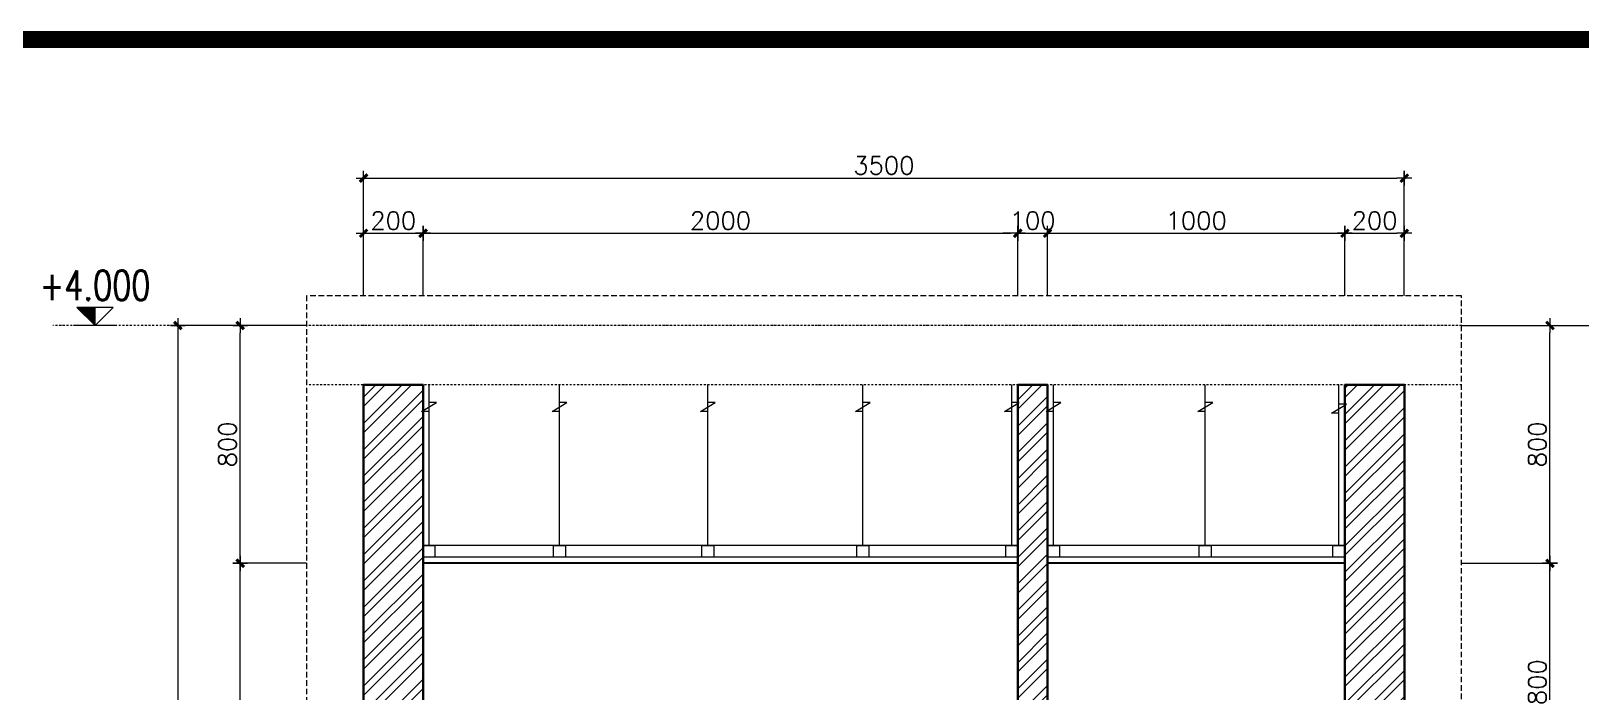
# Model space of a CAD drawing. Header units: millimetres. Extents: x 615730 to 2792744, y 139412 to 597571.
# Drawn here: x 1463210 to 1484061, y 240961 to 249842 of the extents above; entities that cross this region are included whole.
import ezdxf
from ezdxf.enums import TextEntityAlignment as Align

# ---------------------------------------------------------------- set-up
doc = ezdxf.new("R2010")
doc.units = ezdxf.units.MM
doc.header["$MEASUREMENT"] = 0
doc.header["$PDMODE"] = 34
doc.linetypes.add('DASHDOT', pattern=[1, 0.5, -0.25, 0, -0.25])
doc.linetypes.add('HIDDEN', pattern=[0.375, 0.25, -0.125])
doc.layers.get('0').update_dxf_attribs({"lineweight": 5})
for name, color, linetype in [('8', 8, 'Continuous'), ('DUT', 250, 'HIDDEN'), ('H', 252, 'Continuous'), ('TEXT', 2, 'Continuous'), ('THAY1', 7, 'Continuous'), ('thaydam', 42, 'Continuous')]:
    doc.layers.add(name, color=color, linetype=linetype)
for name, color, linetype, lineweight in [('NETNGOAITUONG', 1, 'Continuous', 40), ('TIM TRUC', 149, 'DASHDOT', 9), ('TUONG', 6, 'Continuous', 35), ('VLIEU', 250, 'Continuous', 9)]:
    doc.layers.add(name, color=color, linetype=linetype, lineweight=lineweight)
doc.styles.add('DIM', font='txt.shx', dxfattribs={"height": 120})
doc.styles.add('romans', font='romans.shx', dxfattribs={"height": 240})
doc.dimstyles.new('1-50', dxfattribs={"dimtxt": 200, "dimasz": 100, "dimexe": 100, "dimexo": 0, "dimgap": 50, "dimtad": 1, "dimdec": 0, "dimlfac": 0.25, "dimzin": 0, "dimdsep": 46, "dimtxsty": 'romans', "dimblk": ']', "dimcen": 0, "dimdle": 100, "dimclrd": 148, "dimclre": 148, "dimclrt": 2, "dimadec": 0, "dimazin": 0, "dimtfac": 1.111111, "dimtdec": 0, "dimtix": 1, "dimtmove": 2, "dimatfit": 3, "dimldrblk": ']', "dimfxl": 200, "dimtolj": 1, "dimtzin": 0, "dimarcsym": 0})
pattern_1 = [(45, (600767.42, -33105.82), (-176.776695, 176.776695), []), (45, (600767.42, -32980.82), (-176.776695, 176.776695), [])]

# ---------------------------------------------------------------- blocks, each defined once
blk = doc.blocks.new(']')
for p, q in [((1, 0), (-1, 0)), ((0, 1), (0, -1))]:
    blk.add_line(p, q)
at = {"color": 9, "const_width": 0.4}
blk.add_lwpolyline([(-0.51, -0.51), (0.51, 0.51)], dxfattribs=at)
blk = doc.blocks.new('*D2912')
at = {"layer": 'DEFPOINTS', "color": 0, "ltscale": 10, "transparency": 16777216}
for p in [(1482452, 242679), (1483643, 242679), (1482452, 239479)]:
    blk.add_point(p, dxfattribs=at)
at = {"layer": 'VLIEU', "color": 148, "lineweight": -2, "ltscale": 10, "transparency": 16777216}
for p, q in [((1482452, 242679), (1483743, 242679)), ((1483643, 239579), (1483643, 242579)), ((1482452, 239479), (1483743, 239479))]:
    blk.add_line(p, q, dxfattribs=at)
at = {"layer": 'VLIEU', "color": 148, "lineweight": -2, "ltscale": 10, "transparency": 16777216, "xscale": 100, "yscale": 100, "zscale": 100}
for p, rotation in [((1483643, 242679), 90), ((1483643, 239479), 270)]:
    blk.add_blockref(']', p, dxfattribs=dict(at, rotation=rotation))
at = {"layer": 'VLIEU', "color": 2, "ltscale": 10, "transparency": 16777216, "insert": (1483473, 241079), "char_height": 240, "attachment_point": 5, "rotation": 90, "style": 'romans'}
blk.add_mtext('\\A1;800', dxfattribs=at)
blk = doc.blocks.new('*D2913')
at = {"layer": 'DEFPOINTS', "color": 0, "ltscale": 10, "transparency": 16777216}
for p in [(1482452, 245879), (1483643, 245879), (1482452, 242679)]:
    blk.add_point(p, dxfattribs=at)
at = {"layer": 'VLIEU', "color": 148, "lineweight": -2, "ltscale": 10, "transparency": 16777216}
for p, q in [((1482452, 245879), (1483743, 245879)), ((1483643, 242779), (1483643, 245779)), ((1482452, 242679), (1483743, 242679))]:
    blk.add_line(p, q, dxfattribs=at)
at = {"layer": 'VLIEU', "color": 148, "lineweight": -2, "ltscale": 10, "transparency": 16777216, "xscale": 100, "yscale": 100, "zscale": 100}
for p, rotation in [((1483643, 245879), 90), ((1483643, 242679), 270)]:
    blk.add_blockref(']', p, dxfattribs=dict(at, rotation=rotation))
at = {"layer": 'VLIEU', "color": 2, "ltscale": 10, "transparency": 16777216, "insert": (1483473, 244279), "char_height": 240, "attachment_point": 5, "rotation": 90, "style": 'romans'}
blk.add_mtext('\\A1;800', dxfattribs=at)
blk = doc.blocks.new('*D2914')
at = {"layer": 'DEFPOINTS', "color": 0, "ltscale": 10, "transparency": 16777216}
for p in [(1482452, 245879), (1484611, 245879), (1482452, 229879)]:
    blk.add_point(p, dxfattribs=at)
at = {"layer": 'VLIEU', "color": 148, "lineweight": -2, "ltscale": 10, "transparency": 16777216}
for p, q in [((1482452, 245879), (1484711, 245879)), ((1484611, 229979), (1484611, 245779)), ((1482452, 229879), (1484711, 229879))]:
    blk.add_line(p, q, dxfattribs=at)
at = {"layer": 'VLIEU', "color": 148, "lineweight": -2, "ltscale": 10, "transparency": 16777216, "xscale": 100, "yscale": 100, "zscale": 100}
for p, rotation in [((1484611, 245879), 90), ((1484611, 229879), 270)]:
    blk.add_blockref(']', p, dxfattribs=dict(at, rotation=rotation))
at = {"layer": 'VLIEU', "color": 2, "ltscale": 10, "transparency": 16777216, "insert": (1484441, 237879), "char_height": 240, "attachment_point": 5, "rotation": 90, "style": 'romans'}
blk.add_mtext('\\A1;4000', dxfattribs=at)
blk = doc.blocks.new('*D2916')
at = {"layer": 'DEFPOINTS', "color": 0, "ltscale": 10, "transparency": 16777216}
for p in [(1466024, 242679), (1466917, 242679), (1466917, 229879)]:
    blk.add_point(p, dxfattribs=at)
at = {"layer": 'VLIEU', "color": 148, "lineweight": -2, "ltscale": 10, "transparency": 16777216}
for p, q in [((1466917, 242679), (1465924, 242679)), ((1466024, 229979), (1466024, 242579)), ((1466917, 229879), (1465924, 229879))]:
    blk.add_line(p, q, dxfattribs=at)
at = {"layer": 'VLIEU', "color": 148, "lineweight": -2, "ltscale": 10, "transparency": 16777216, "xscale": 100, "yscale": 100, "zscale": 100}
for p, rotation in [((1466024, 242679), 90), ((1466024, 229879), 270)]:
    blk.add_blockref(']', p, dxfattribs=dict(at, rotation=rotation))
at = {"layer": 'VLIEU', "color": 2, "ltscale": 10, "transparency": 16777216, "insert": (1465854, 236279), "char_height": 240, "attachment_point": 5, "rotation": 90, "style": 'romans'}
blk.add_mtext('\\A1;3200', dxfattribs=at)
blk = doc.blocks.new('*D2917')
at = {"layer": 'DEFPOINTS', "color": 0, "ltscale": 10, "transparency": 16777216}
for p in [(1466024, 245879), (1466917, 245879), (1466917, 242679)]:
    blk.add_point(p, dxfattribs=at)
at = {"layer": 'VLIEU', "color": 148, "lineweight": -2, "ltscale": 10, "transparency": 16777216}
for p, q in [((1466917, 245879), (1465924, 245879)), ((1466024, 242779), (1466024, 245779)), ((1466917, 242679), (1465924, 242679))]:
    blk.add_line(p, q, dxfattribs=at)
at = {"layer": 'VLIEU', "color": 148, "lineweight": -2, "ltscale": 10, "transparency": 16777216, "xscale": 100, "yscale": 100, "zscale": 100}
for p, rotation in [((1466024, 245879), 90), ((1466024, 242679), 270)]:
    blk.add_blockref(']', p, dxfattribs=dict(at, rotation=rotation))
at = {"layer": 'VLIEU', "color": 2, "ltscale": 10, "transparency": 16777216, "insert": (1465854, 244279), "char_height": 240, "attachment_point": 5, "rotation": 90, "style": 'romans'}
blk.add_mtext('\\A1;800', dxfattribs=at)
blk = doc.blocks.new('Cao do mat dung')
at = {"layer": '8'}
blk.add_hatch(color=256, dxfattribs=at).paths.add_polyline_path([(125, 125), (0, 125), (0, 0)])
for p, q in [((0, 0), (0, 125)), ((-150, 0), (150, 0))]:
    blk.add_line(p, q)
blk.add_lwpolyline([(125, 125), (0, 0), (-125, 125)], close=True)
at = {"layer": 'TEXT', "style": 'DIM', "width": 0.75}
blk.add_attdef('%%P0.000', text='', height=180, dxfattribs=at).set_placement((0, 175), align=Align.CENTER)
blk = doc.blocks.new('*D2926')
at = {"layer": 'DEFPOINTS', "color": 0, "ltscale": 10, "transparency": 16777216}
for p in [(1466917, 245879), (1465184, 229879), (1466917, 229879)]:
    blk.add_point(p, dxfattribs=at)
at = {"layer": 'VLIEU', "color": 148, "lineweight": -2, "ltscale": 10, "transparency": 16777216}
for p, q in [((1466917, 245879), (1465084, 245879)), ((1465184, 245779), (1465184, 229979)), ((1466917, 229879), (1465084, 229879))]:
    blk.add_line(p, q, dxfattribs=at)
at = {"layer": 'VLIEU', "color": 148, "lineweight": -2, "ltscale": 10, "transparency": 16777216, "xscale": 100, "yscale": 100, "zscale": 100}
for p, rotation in [((1465184, 245879), 90), ((1465184, 229879), 270)]:
    blk.add_blockref(']', p, dxfattribs=dict(at, rotation=rotation))
at = {"layer": 'VLIEU', "color": 2, "ltscale": 10, "transparency": 16777216, "insert": (1465014, 237879), "char_height": 240, "attachment_point": 5, "rotation": 90, "style": 'romans'}
blk.add_mtext('\\A1;4000', dxfattribs=at)
blk = doc.blocks.new('*D2938')
at = {"layer": 'DEFPOINTS', "color": 0, "ltscale": 10, "transparency": 16777216}
for p in [(1468484, 247120), (1467683, 246279), (1468484, 246279)]:
    blk.add_point(p, dxfattribs=at)
at = {"layer": 'VLIEU', "color": 148, "lineweight": -2, "ltscale": 10, "transparency": 16777216}
for p, q in [((1467683, 246279), (1467683, 247220)), ((1467783, 247120), (1468384, 247120)), ((1468484, 246279), (1468484, 247220))]:
    blk.add_line(p, q, dxfattribs=at)
at = {"layer": 'VLIEU', "color": 148, "lineweight": -2, "ltscale": 10, "transparency": 16777216, "xscale": 100, "yscale": 100, "zscale": 100, "rotation": 180}
blk.add_blockref(']', (1467683, 247120), dxfattribs=at)
at = {"layer": 'VLIEU', "color": 148, "lineweight": -2, "ltscale": 10, "transparency": 16777216, "xscale": 100, "yscale": 100, "zscale": 100}
blk.add_blockref(']', (1468484, 247120), dxfattribs=at)
at = {"layer": 'VLIEU', "color": 2, "ltscale": 10, "transparency": 16777216, "insert": (1468083, 247290), "char_height": 240, "attachment_point": 5, "style": 'romans'}
blk.add_mtext('\\A1;200', dxfattribs=at)
blk = doc.blocks.new('*D2939')
at = {"layer": 'DEFPOINTS', "color": 0, "ltscale": 10, "transparency": 16777216}
for p in [(1476484, 247120), (1468484, 246279), (1476484, 246279)]:
    blk.add_point(p, dxfattribs=at)
at = {"layer": 'VLIEU', "color": 148, "lineweight": -2, "ltscale": 10, "transparency": 16777216}
for p, q in [((1468484, 246279), (1468484, 247220)), ((1468584, 247120), (1476384, 247120)), ((1476484, 246279), (1476484, 247220))]:
    blk.add_line(p, q, dxfattribs=at)
at = {"layer": 'VLIEU', "color": 148, "lineweight": -2, "ltscale": 10, "transparency": 16777216, "xscale": 100, "yscale": 100, "zscale": 100, "rotation": 180}
blk.add_blockref(']', (1468484, 247120), dxfattribs=at)
at = {"layer": 'VLIEU', "color": 148, "lineweight": -2, "ltscale": 10, "transparency": 16777216, "xscale": 100, "yscale": 100, "zscale": 100}
blk.add_blockref(']', (1476484, 247120), dxfattribs=at)
at = {"layer": 'VLIEU', "color": 2, "ltscale": 10, "transparency": 16777216, "insert": (1472484, 247290), "char_height": 240, "attachment_point": 5, "style": 'romans'}
blk.add_mtext('\\A1;2000', dxfattribs=at)
blk = doc.blocks.new('*D2940')
at = {"layer": 'DEFPOINTS', "color": 0, "ltscale": 10, "transparency": 16777216}
for p in [(1476884, 247120), (1476484, 246279), (1476884, 246279)]:
    blk.add_point(p, dxfattribs=at)
at = {"layer": 'VLIEU', "color": 148, "lineweight": -2, "ltscale": 10, "transparency": 16777216}
for p, q in [((1476384, 247120), (1476284, 247120)), ((1476484, 246279), (1476484, 247220)), ((1476484, 247120), (1476884, 247120)), ((1476884, 246279), (1476884, 247220)), ((1476984, 247120), (1477084, 247120))]:
    blk.add_line(p, q, dxfattribs=at)
at = {"layer": 'VLIEU', "color": 148, "lineweight": -2, "ltscale": 10, "transparency": 16777216, "xscale": 100, "yscale": 100, "zscale": 100}
blk.add_blockref(']', (1476484, 247120), dxfattribs=at)
at = {"layer": 'VLIEU', "color": 148, "lineweight": -2, "ltscale": 10, "transparency": 16777216, "xscale": 100, "yscale": 100, "zscale": 100, "rotation": 180}
blk.add_blockref(']', (1476884, 247120), dxfattribs=at)
at = {"layer": 'VLIEU', "color": 2, "ltscale": 10, "transparency": 16777216, "insert": (1476684, 247290), "char_height": 240, "attachment_point": 5, "style": 'romans'}
blk.add_mtext('\\A1;100', dxfattribs=at)
blk = doc.blocks.new('*D2941')
at = {"layer": 'DEFPOINTS', "color": 0, "ltscale": 10, "transparency": 16777216}
for p in [(1480884, 247120), (1476884, 246279), (1480884, 246279)]:
    blk.add_point(p, dxfattribs=at)
at = {"layer": 'VLIEU', "color": 148, "lineweight": -2, "ltscale": 10, "transparency": 16777216}
for p, q in [((1476884, 246279), (1476884, 247220)), ((1476984, 247120), (1480784, 247120)), ((1480884, 246279), (1480884, 247220))]:
    blk.add_line(p, q, dxfattribs=at)
at = {"layer": 'VLIEU', "color": 148, "lineweight": -2, "ltscale": 10, "transparency": 16777216, "xscale": 100, "yscale": 100, "zscale": 100, "rotation": 180}
blk.add_blockref(']', (1476884, 247120), dxfattribs=at)
at = {"layer": 'VLIEU', "color": 148, "lineweight": -2, "ltscale": 10, "transparency": 16777216, "xscale": 100, "yscale": 100, "zscale": 100}
blk.add_blockref(']', (1480884, 247120), dxfattribs=at)
at = {"layer": 'VLIEU', "color": 2, "ltscale": 10, "transparency": 16777216, "insert": (1478884, 247290), "char_height": 240, "attachment_point": 5, "style": 'romans'}
blk.add_mtext('\\A1;1000', dxfattribs=at)
blk = doc.blocks.new('*D2942')
at = {"layer": 'DEFPOINTS', "color": 0, "ltscale": 10, "transparency": 16777216}
for p in [(1481684, 247120), (1480884, 246279), (1481684, 246279)]:
    blk.add_point(p, dxfattribs=at)
at = {"layer": 'VLIEU', "color": 148, "lineweight": -2, "ltscale": 10, "transparency": 16777216}
for p, q in [((1480884, 246279), (1480884, 247220)), ((1480984, 247120), (1481584, 247120)), ((1481684, 246279), (1481684, 247220))]:
    blk.add_line(p, q, dxfattribs=at)
at = {"layer": 'VLIEU', "color": 148, "lineweight": -2, "ltscale": 10, "transparency": 16777216, "xscale": 100, "yscale": 100, "zscale": 100, "rotation": 180}
blk.add_blockref(']', (1480884, 247120), dxfattribs=at)
at = {"layer": 'VLIEU', "color": 148, "lineweight": -2, "ltscale": 10, "transparency": 16777216, "xscale": 100, "yscale": 100, "zscale": 100}
blk.add_blockref(']', (1481684, 247120), dxfattribs=at)
at = {"layer": 'VLIEU', "color": 2, "ltscale": 10, "transparency": 16777216, "insert": (1481284, 247290), "char_height": 240, "attachment_point": 5, "style": 'romans'}
blk.add_mtext('\\A1;200', dxfattribs=at)
blk = doc.blocks.new('*D2943')
at = {"layer": 'DEFPOINTS', "color": 0, "ltscale": 10, "transparency": 16777216}
for p in [(1481684, 247862), (1467683, 246279), (1481684, 246279)]:
    blk.add_point(p, dxfattribs=at)
at = {"layer": 'VLIEU', "color": 148, "lineweight": -2, "ltscale": 10, "transparency": 16777216}
for p, q in [((1467683, 246279), (1467683, 247962)), ((1481684, 246279), (1481684, 247962)), ((1467783, 247862), (1481584, 247862))]:
    blk.add_line(p, q, dxfattribs=at)
at = {"layer": 'VLIEU', "color": 148, "lineweight": -2, "ltscale": 10, "transparency": 16777216, "xscale": 100, "yscale": 100, "zscale": 100, "rotation": 180}
blk.add_blockref(']', (1467683, 247862), dxfattribs=at)
at = {"layer": 'VLIEU', "color": 148, "lineweight": -2, "ltscale": 10, "transparency": 16777216, "xscale": 100, "yscale": 100, "zscale": 100}
blk.add_blockref(']', (1481684, 247862), dxfattribs=at)
at = {"layer": 'VLIEU', "color": 2, "ltscale": 10, "transparency": 16777216, "insert": (1474683, 248032), "char_height": 240, "attachment_point": 5, "style": 'romans'}
blk.add_mtext('\\A1;3500', dxfattribs=at)

msp = doc.modelspace()

# ---------------------------------------------------------------- hatches: boundary and pattern name
at = {"layer": 'VLIEU', "ltscale": 10}
h = msp.add_hatch(dxfattribs=at)
h.set_pattern_fill('STEEL', color=256, scale=2000, style=0)
h.set_pattern_definition(pattern_1)
h.paths.add_polyline_path([(1468484.2, 229879.4), (1467682.5, 229879.4), (1467682.5, 245079.4), (1468484.2, 245079.4)])
h.paths.add_polyline_path([(1481684.3, 229879.4), (1480884.2, 229879.4), (1480884.2, 245079.4), (1481684.3, 245079.4)])
h = msp.add_hatch(dxfattribs=at)
h.set_pattern_fill('STEEL', color=256, scale=2000, style=0)
h.set_pattern_definition(pattern_1)
h.paths.add_polyline_path([(1476884.2, 245079.4), (1476484.2, 245079.4), (1476484.2, 229879.4), (1476884.2, 229879.4)])

# ---------------------------------------------------------------- linework, layer by layer
at = {"layer": 'DUT', "color": 2, "ltscale": 300}
msp.add_lwpolyline([(1466916.9, 225664.9), (1482451.6, 225664.9), (1482451.6, 246279.4), (1466916.9, 246279.4)], close=True, dxfattribs=at)
at = {"layer": 'H', "const_width": 227.1}
msp.add_lwpolyline([(1441980.4, 218543), (1486335.9, 218543), (1486335.9, 249728.1), (1441980.4, 249728.1)], close=True, dxfattribs=at)
at = {"layer": 'NETNGOAITUONG'}
for points in [[(1468484.2, 229879.4), (1467682.5, 229879.4), (1467682.5, 245079.4), (1468484.2, 245079.4)], [(1476884.2, 229679.4), (1476484.2, 229679.4), (1476484.2, 245079.4), (1476884.2, 245079.4)], [(1481684.3, 229879.4), (1480884.2, 229879.4), (1480884.2, 245079.4), (1481684.3, 245079.4)]]:
    msp.add_lwpolyline(points, close=True, dxfattribs=at)
at = {"layer": 'THAY1'}
for p, q in [((1476484.2, 242919.4), (1468484.2, 242919.4)), ((1480884.2, 242919.4), (1476884.2, 242919.4)), ((1476484.2, 242759.4), (1468484.2, 242759.4)), ((1480884.2, 242759.4), (1476884.2, 242759.4))]:
    msp.add_line(p, q, dxfattribs=at)
at = {"layer": 'thaydam'}
for points in [[(1468484.2, 242919.4), (1468644.2, 242919.4), (1468644.2, 242759.4), (1468484.2, 242759.4)], [(1470239.6, 242919.4), (1470399.6, 242919.4), (1470399.6, 242759.4), (1470239.6, 242759.4)], [(1472234.5, 242919.4), (1472394.5, 242919.4), (1472394.5, 242759.4), (1472234.5, 242759.4)], [(1474319.3, 242919.4), (1474479.3, 242919.4), (1474479.3, 242759.4), (1474319.3, 242759.4)], [(1476324.2, 242919.4), (1476484.2, 242919.4), (1476484.2, 242759.4), (1476324.2, 242759.4)], [(1476884.2, 242919.4), (1477044.2, 242919.4), (1477044.2, 242759.4), (1476884.2, 242759.4)], [(1478926.1, 242919.4), (1479086.1, 242919.4), (1479086.1, 242759.4), (1478926.1, 242759.4)], [(1480724.2, 242919.4), (1480884.2, 242919.4), (1480884.2, 242759.4), (1480724.2, 242759.4)]]:
    msp.add_lwpolyline(points, close=True, dxfattribs=at)
at = {"layer": 'TIM TRUC', "ltscale": 50}
for points in [[(1482451.6, 245879.4), (1463505.1, 245879.4)], [(1482455.7, 245879.4), (1465039.7, 245879.4)], [(1482455.7, 245079.4), (1466916.9, 245079.4)]]:
    msp.add_lwpolyline(points, dxfattribs=at)
at = {"layer": 'TUONG'}
for p, q in [((1476484.2, 242679.4), (1468484.2, 242679.4)), ((1480884.2, 242679.4), (1476884.2, 242679.4))]:
    msp.add_line(p, q, dxfattribs=at)
at = {"layer": 'VLIEU', "ltscale": 10}
for p, q in [((1468564.2, 242919.4), (1468564.2, 245079.4)), ((1470319.6, 242919.4), (1470319.6, 245079.4)), ((1472314.5, 242919.4), (1472314.5, 245079.4)), ((1474399.3, 242919.4), (1474399.3, 245079.4)), ((1476404.2, 242919.4), (1476404.2, 245079.4)), ((1476964.2, 242919.4), (1476964.2, 245079.4)), ((1479006.1, 242919.4), (1479006.1, 245079.4)), ((1480804.2, 242919.4), (1480804.2, 245079.4))]:
    msp.add_line(p, q, dxfattribs=at)
for points in [[(1468564.2, 244703.6), (1468564.2, 244722.4), (1468464.2, 244722.4), (1468664.2, 244842.4), (1468564.2, 244842.4), (1468564.2, 244861.1)], [(1470319.6, 244703.6), (1470319.6, 244722.4), (1470219.6, 244722.4), (1470419.6, 244842.4), (1470319.6, 244842.4), (1470319.6, 244861.1)], [(1472314.5, 244703.6), (1472314.5, 244722.4), (1472214.5, 244722.4), (1472414.5, 244842.4), (1472314.5, 244842.4), (1472314.5, 244861.1)], [(1474399.3, 244703.6), (1474399.3, 244722.4), (1474299.3, 244722.4), (1474499.3, 244842.4), (1474399.3, 244842.4), (1474399.3, 244861.1)], [(1476404.2, 244703.6), (1476404.2, 244722.4), (1476304.2, 244722.4), (1476504.2, 244842.4), (1476404.2, 244842.4), (1476404.2, 244861.1)], [(1476964.2, 244703.6), (1476964.2, 244722.4), (1476864.2, 244722.4), (1477064.2, 244842.4), (1476964.2, 244842.4), (1476964.2, 244861.1)], [(1479006.1, 244703.6), (1479006.1, 244722.4), (1478906.1, 244722.4), (1479106.1, 244842.4), (1479006.1, 244842.4), (1479006.1, 244861.1)], [(1480804.2, 244680.4), (1480804.2, 244699.1), (1480704.2, 244699.1), (1480904.2, 244819.1), (1480804.2, 244819.1), (1480804.2, 244837.9)]]:
    msp.add_lwpolyline(points, dxfattribs=at)

# ---------------------------------------------------------------- block references
at = {"layer": 'TEXT'}
ref = msp.add_blockref('Cao do mat dung', (1464070.7, 245879.4), dxfattribs=dict(at, xscale=-1.940516273956746, yscale=1.940516273840331, zscale=1.940516273849605))
ref.add_attrib('%%P0.000', '+4.000', dxfattribs={"height": 400, "style": 'DIM', "width": 0.75}).set_placement((1464070.7, 246219), align=Align.CENTER)

# ---------------------------------------------------------------- dimensions: what is measured, and where the dimension line sits
at = {"layer": 'VLIEU', "ltscale": 10}
for base, p1, p2, picture, middle in [((1481684.3, 247862), (1467682.5, 246279.4), (1481684.3, 246279.4), '*D2943', (1474683.4, 248032)), ((1468484.2, 247119.6), (1467682.5, 246279.4), (1468484.2, 246279.4), '*D2938', (1468083.4, 247289.6)), ((1476484.2, 247119.6), (1468484.2, 246279.4), (1476484.2, 246279.4), '*D2939', (1472484.2, 247289.6)), ((1476884.2, 247119.6), (1476484.2, 246279.4), (1476884.2, 246279.4), '*D2940', (1476684.2, 247289.6)), ((1480884.2, 247119.6), (1476884.2, 246279.4), (1480884.2, 246279.4), '*D2941', (1478884.2, 247289.6)), ((1481684.3, 247119.6), (1480884.2, 246279.4), (1481684.3, 246279.4), '*D2942', (1481284.3, 247289.6))]:
    dim = msp.add_linear_dim(base=base, p1=p1, p2=p2, dimstyle='1-50', dxfattribs=at)
    dim.commit()
    dim.dimension.update_dxf_attribs({"geometry": picture, "text_midpoint": middle})
for base, p1, p2, picture, middle in [((1465184.2, 229879.4), (1466916.9, 245879.4), (1466916.9, 229879.4), '*D2926', (1465014.2, 237879.4)), ((1466023.7, 245879.4), (1466916.9, 242679.4), (1466916.9, 245879.4), '*D2917', (1465853.7, 244279.4)), ((1483642.9, 245879.4), (1482451.6, 242679.4), (1482451.6, 245879.4), '*D2913', (1483472.9, 244279.4)), ((1484611.3, 245879.4), (1482451.6, 229879.4), (1482451.6, 245879.4), '*D2914', (1484441.3, 237879.4)), ((1466023.7, 242679.4), (1466916.9, 229879.4), (1466916.9, 242679.4), '*D2916', (1465853.7, 236279.4)), ((1483642.9, 242679.4), (1482451.6, 239479.4), (1482451.6, 242679.4), '*D2912', (1483472.9, 241079.4))]:
    dim = msp.add_linear_dim(base=base, p1=p1, p2=p2, angle=90, dimstyle='1-50', dxfattribs=at)
    dim.commit()
    dim.dimension.update_dxf_attribs({"geometry": picture, "text_midpoint": middle})

doc.saveas('drawing.dxf')
